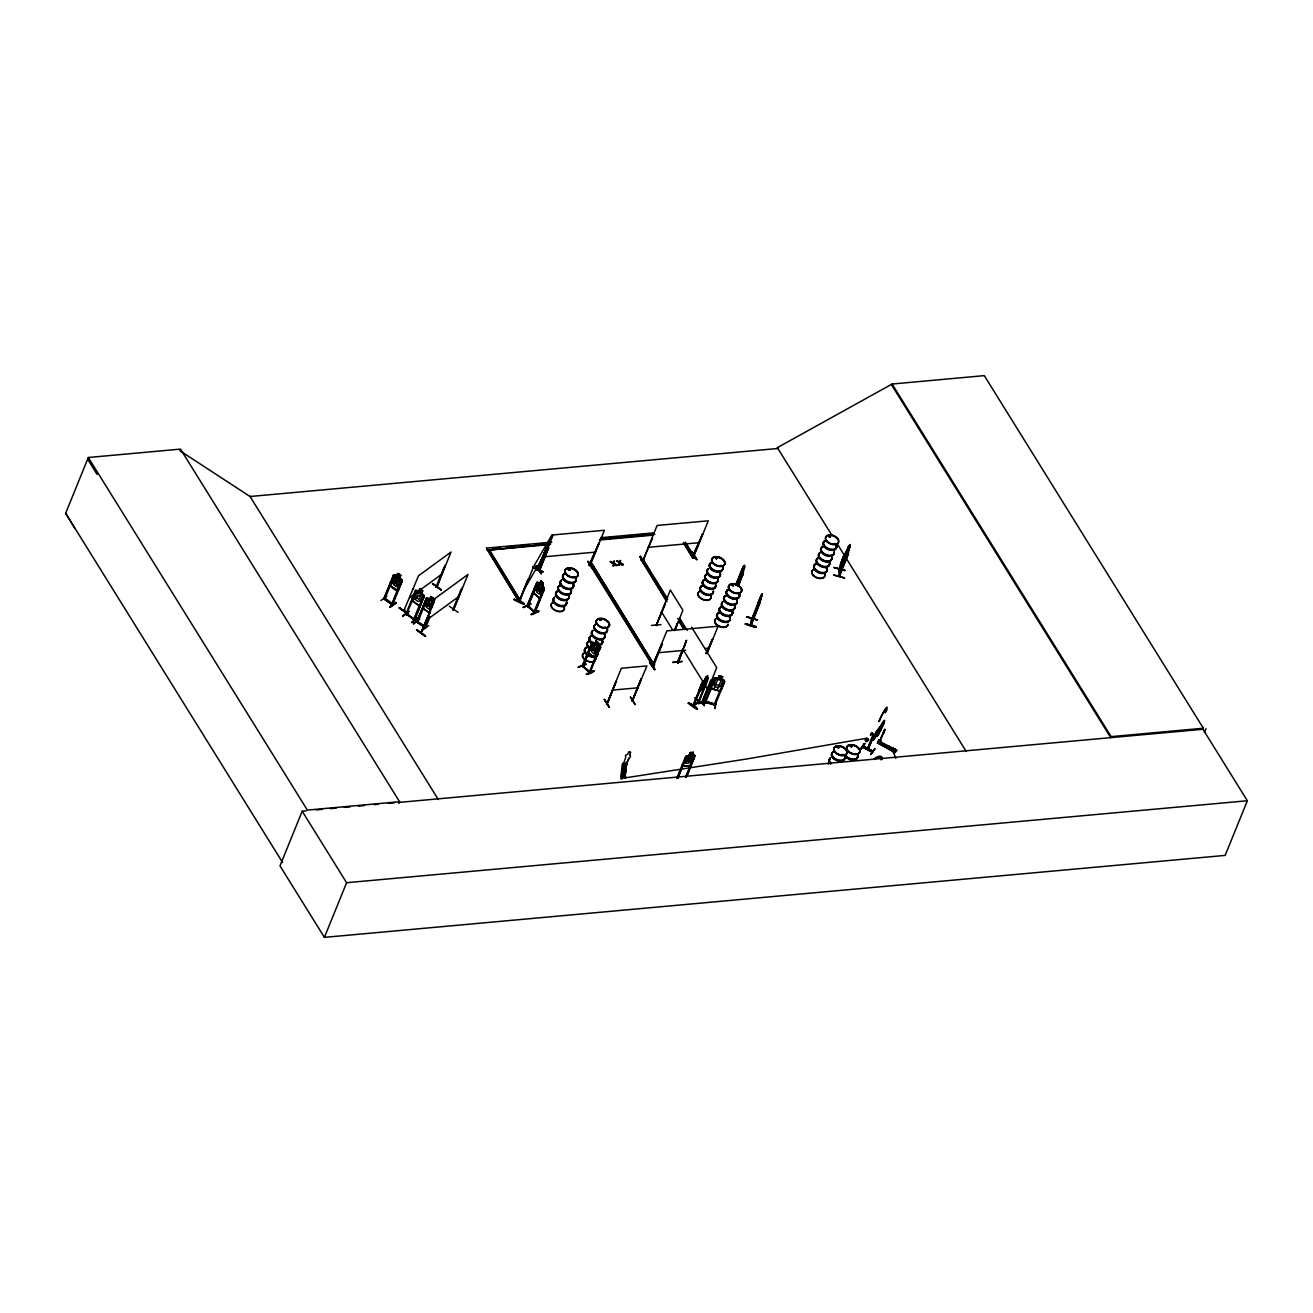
<?xml version="1.0" encoding="UTF-8"?>
<svg xmlns="http://www.w3.org/2000/svg" width="1313" height="1313" viewBox="0 0 1313 1313"><rect width="100%" height="100%" fill="white"/><g stroke="black" fill="none" stroke-linecap="round" stroke-linejoin="round"><path stroke-width="1.5" d="M682.957 649.196L678.164 663.016L677.229 662.326L678.411 662.146M682.694 763.608L682.629 766.3L690.031 765.627L695.004 755.648L692.115 755.073L693.297 752.201L692.246 754.975M702.783 702.012L702.8 701.29M702.701 701.24L702.8 702.767L702.274 701.93M888.688 746.555L889.344 747.737M531.289 614.107L538.921 611.398L531.502 614.812M538.576 611.021L531.158 614.418L538.691 610.643M586.534 674.078C600.697 665.888 591.457 674.997 586.501 674.029M593.87 671.124L586.32 674.488M844.275 558.501L844.243 560.7L848.51 548.26L846.409 555.465M846.508 556.318C845.277 553.249 851.119 541.777 847.64 551.821C851.021 546.487 842.585 566.297 847.148 553.068L841.535 565.312L844.85 555.054M846.146 558.041L846.622 550.787L846.557 552.56L848.395 548.178M847.197 553.036L847.213 551.624M847.558 552.149L847.689 549.704L847.771 552.084M840.418 569.629L840.517 564.114L844.554 553.512L840.517 564.114L840.418 569.629L844.522 560.52L844.998 553.446M842.404 563.162L842.454 560.979M843.652 558.649C846.983 556.023 839.023 572.616 843.143 560.749C839.516 566.313 848.083 546.766 843.635 559.519L844.653 558.206L844.407 561.931M844.489 555.957L839.631 569.99M845.162 555.235L850.003 544.501L848.969 549.573M845.375 555.514L845.391 554.102M845.736 554.611L845.753 553.216M844.965 557.27L846.097 552.231M423.41 608.674L430.254 613.401L423.344 608.723L423.492 605.309M390.503 582.365L390.437 585.696L397.281 590.407C400.892 583.136 399.677 596.808 390.404 585.729L390.601 582.283L390.535 585.664M421.178 603.701L419.142 605.802L412.38 601.026L412.545 597.596L412.479 600.977L419.175 605.605M839.188 575.389L838.974 576.358L848.51 552.822L848.575 545.929M843.603 558.961L839.073 569.268L838.974 576.292L848.379 552.789M839.417 569.054L839.926 568.562M839.778 575.537C839.22 558.386 840.238 581.741 839.27 574.864M844.489 578.147C829.734 573.354 830.193 574.569 844.522 577.802M844.702 570.613L834.018 567.528L844.866 570.154M848.214 554.513L839.45 576.341M849.38 547.816L849.413 546.405M849.741 546.914L849.774 545.519M884.864 729.125L883.386 733.54M884.995 729.601L883.78 733.048M589.767 564.508L652.528 665.543L654.399 665.363L591.917 563.654L590.046 563.819L589.291 565.493L598.859 543.287L589.012 565.23L590.095 565.493L604.423 530.255L553.216 534.916L538.855 570.072L539.922 569.973L538.691 569.76L548.522 547.849L539.758 570.072C537.296 570.63 541.941 567.84 539.233 569.317M589.422 564.935L590.555 564.656M642.943 560.635L657.091 525.463L708.281 520.801L693.953 556.039L692.887 555.744L702.718 533.833L693.051 556.039M693.198 554.989L694.429 555.153L693.379 554.923M533.899 589.57L533.587 593.049L539.61 598.268L541.383 596.2L539.495 598.17M533.981 589.635L533.767 592.984L539.577 598.137M596.726 656.303L594.773 658.322L588.848 653.053L589.077 649.623M704.408 698.418L704.277 705.639L704.375 698.418M704.277 705.639L704.342 698.45M706.131 701.536L704.933 701.208L715.585 704.441L714.42 703.866L714.288 705.048L714.551 704.178M714.42 703.866L705.918 701.405L705.557 702.603L714.567 680.446L713.599 680.183L714.567 680.446M723.086 682.842L724.037 683.351L723.086 682.842L714.075 704.9M758.34 603.652L760.998 596.742L759.685 601.059C763.411 593.476 753.777 616.88 759.193 602.306L758.356 603.668M705.015 701.175L704.818 702.389L714.174 678.411L715.782 677.803L714.059 678.493L711.137 685.714L711.334 688.718L719.557 691.065L721.74 688.586M719.13 675.834L722.642 676.753L719.13 675.834L713.714 689.292M719.557 691.065L711.301 688.603M721.723 688.685L724.645 681.48L723.84 680.2M527.022 606.114L527.81 606.77L536.853 584.728L536.164 584.104L527.022 606.114L534.9 612.728L544.403 589.077L542.269 585.877L543.352 583.185C536.771 578.327 546.635 583.366 542.056 585.926M543.828 587.502L544.222 589.077L534.588 612.843L533.8 612.186L543.008 590.177L543.697 590.784L543.008 590.177M534.883 612.613L534.014 611.513M583.235 666.561L582.217 666.118L589.898 672.847L599.549 649.049M589.274 671.517L583.3 666.216L589.75 672.814L598.006 650.296A7.09 4.333 22.1 0 0 600.287 646.653M589.455 671.37L590.358 671.78M622.149 776.919L620.918 776.557L622.346 763.936L626.449 765.118M623.101 762.853L622.132 776.919L623.035 764.133M625.021 777.723C629.173 770.715 612.777 791.723 626.399 765.134M625.103 764.281L625.759 762.689M623.856 777.394L625.562 764.74M624.545 777.608L626.646 763.887L624.955 777.739L625.579 764.626M626.383 763.805L624.922 777.706M626.235 765.085L626.12 766.119L622.559 765.085L622.838 764.117L625.809 765.003L629.157 758.011A2.495 1.937 6.5 0 0 629.83 755.106L629.83 755.008M707.691 702.701L698.122 703.587M698.056 702.882L698.122 703.67M707.625 701.963L707.691 702.75M874.261 738.71L873.506 739.268M877.265 731.522C871.651 736.544 895.45 707.215 876.083 732.359M416.779 621.952L426.43 598.088L416.664 621.919L425.494 627.942L430.057 616.782M416.943 621.049L418.141 621.541L417.288 620.918M417.829 621.623L417.452 622.46L418.141 621.541M416.713 621.902L425.707 627.778L425.133 626.301L424.509 627.253L429.253 616.224M426.036 626.974L425.363 627.86M610.496 561.39L613.499 562.801L613.155 563.72L610.299 561.849L613.335 563.277L613.532 565.772L614.484 561.028M619.982 560.52L619.03 565.279L620.704 560.454M613.762 561.094L613.302 563.261L610.299 561.849M383.724 598.909L393.539 575.045L394.95 574.815L401.647 579.558L402.172 581.167L392.505 604.965L385.103 598.761M393.654 577.408L392.653 576.998L393.654 577.408L384.758 599.155M392.587 604.636L392.915 603.832L384.43 597.957M424.132 596.479L414.678 620.113L405.947 614.008C407.293 614.402 402.467 609.626 414.252 620.163L424.115 596.496L423.607 594.871L416.812 590.194L415.4 590.423L405.799 614.254M422.655 597.628L423.459 598.186L422.655 597.628L413.48 619.621L414.022 618.636L415.006 619.276M882.697 725.006L882.894 723.775L877.182 736.412L878.266 733.721M699.238 689.735L702.192 682.383L692.821 705.967L698.729 701.388M702.192 682.383L707.97 677.492L698.45 702.127L708.084 677.902M704.523 679.937L707.723 675.818L705.705 677.295L700.19 690.736M630.322 697.072L635.246 704.704L630.519 697.072M745.374 624.2C755.746 624.2 763.69 630.946 745.374 624.167M757.256 620.146L746.654 616.585M751.692 618.604L751.939 619.473L760.834 597.546M751.807 618.39L752.021 619.342M750.79 624.496L751.282 624.249M758.668 602.552L758.307 604.653L760.703 597.53M757.273 619.9L746.572 616.995M759.915 603.028L750.921 625.579L751.299 624.791M751.069 624.922L760.096 601.928L761.376 594.937L761.13 597.12M760.604 600.222L760.736 598.728L750.478 625.398L751.692 618.669L751.052 625.48M761.917 596.086L762.213 593.788L761.146 597.054M744.569 567.84L744.422 565.443L744.569 567.84L740.04 578.573L740.893 573.042M518.947 601.535L528.22 579.099L519.374 600.894M520.096 600.336L518.963 601.403M537.132 570.236L546.356 547.767L537.657 570.334M519.685 601.124L533.652 566.527L552.1 534.654L537.099 570.203M538.166 569.087L537.838 568.775M846.278 556.86L846.573 554.743M707.855 679.773L699.058 701.7L693.149 705.163L698.614 701.536M879.907 740.975L878.692 740.745M699.255 689.604L698.844 691.77L703.571 688.275L705.179 685.123M698.992 691.836L699.402 689.67M738.004 586.337L743.486 572.058M404.24 609.79C404.158 611.431 405.159 608.69 404.798 610.496M420.849 633.014L430.303 610.857L420.882 633.129M437.114 586.501L435.85 587.42L444.073 567.265M453.198 608.937L453.166 610.085L462.291 587.535M879.661 740.827L878.627 740.434L877.461 743.076M880.81 726.713L880.695 728.059L882.927 723.857L880.334 730.192L873.161 739.876L880.137 729.716L880.186 730.635L880.186 729.289L878.118 733.228L880.678 726.91M876.477 731.981L876.641 732.638M844.899 557.106L846.163 552.576L845.145 556.975L846.114 556.499L844.078 561.061M846.508 552.116L845.539 557.615L846.376 556.646M843.619 561.98L844.653 558.206M882.024 734.968L879.25 742.715M879.989 730.947L882.024 725.925L878.709 732.67C882.27 729.946 888.294 712.877 881.63 724.136M570.17 569.94L568.201 569.481L570.236 569.711M568.529 569.3L568.857 569.875M570.219 569.776L569.35 570.055M573.584 577.047L574.142 576.653M599.516 619.72L601.256 620.163M601.124 619.572L599.86 619.326L600.977 619.605M604.604 627.319L605.49 627.04M715.733 558.337L716.717 558.14L715.306 557.648M716.209 558.517L716.668 559.026M720.64 565.624L720.821 565.476M721.116 566.149L720.148 565.476M733.031 585.631L731.915 584.859M733.13 584.761L731.883 585.188M737.266 592.984L737.873 592.59M830.374 536.804L829.586 535.77L828.848 536.59M829.143 536.344L829.947 536.935L830.243 535.967M827.19 561.308L828.027 561.34L826.993 561.324M834.674 544.403L834.231 543.533M837.103 747.163L838.416 747.918M837.12 747.343L838.121 746.736M838.268 747.918C841.321 747.327 835.577 746.736 838.859 747.589M843.061 754.499L842.207 754.762L843.307 754.794M842.667 754.45L843.373 755.09M850.02 746.375L850.922 745.571L851.924 746.736M855.305 753.728L856.076 754.089M758.848 601.42L757.437 606.803L758.126 605.785M844.554 556.433L845.785 553.052M623.429 764.314L625.792 757.141A2.495 1.937 6.5 0 1 627.45 754.417L629.173 751.742M758.29 602.421L756.091 611.054L757.043 609.15M715.733 677.754L723.939 680.118L724.645 681.48M871.668 733.885C871.816 731.128 869.715 737.955 871.914 732.49M873.44 734.886L874.113 734.213L873.703 735.969M872.702 735.575L873.802 734.837L867.483 748.804M539.118 569.005L539.971 568.923M694.003 555.99L693.149 556.039M653.907 665.133L652.528 666.036L666.889 630.88L718.096 626.219L707.001 653.546M75.054 528.63L65.65 513.285L88.299 457.498L180.505 449.112L399.562 801.701L398.906 803.293L398.397 802.456L1202.938 729.257L1203.348 728.239L984.307 375.633L892.101 384.036L777.345 447.651L832.081 535.54M380.934 600.501L386.761 596.348M392.571 604.653L383.987 598.712L393.605 575.16M384.512 599.467L385.103 598.433M399.48 578.245L400.76 575.488L397.872 573.683L400.563 575.554L399.677 578.18L400.613 580.1L398.594 585.138L396.263 586.271L393.572 584.383L392.997 581.216L395.049 576.177L396.854 576.292C396.263 568.66 405.159 580.001 397.872 573.469M394.442 582.233L396.493 577.195L399.185 579.082L397.133 584.121L394.442 582.233L397.133 584.104M397.872 575.307L398.249 574.388L399.612 576.505M306.208 810.843L302.187 811.221L279.997 865.874L324.409 937.367L1225.16 855.403L1247.35 800.749L1202.938 729.257M390.092 607.427L396.132 602.93L389.813 606.754M400.498 582.48L401.499 582.89L400.498 582.48L391.98 604.21M400.711 582.332L391.881 604.193M399.086 588.339L401.991 581.183L401.499 579.657L394.868 574.864L393.506 575.078M389.698 607.115L396.132 602.93M399.283 608.017C427.299 626.268 380.672 595.331 408.113 614.156M436.802 587.288L451.032 552.034L418.519 575.767L403.912 610.578M408.753 611.628L402.894 615.797M415.614 592.705L414.613 592.311L415.614 592.705L406.374 614.714L406.948 613.992L414.777 619.473M407.161 613.844L406.472 614.73M418.732 591.457L419.832 588.766L422.72 590.801L421.621 593.492M422.72 590.801L421.424 593.558L422.573 595.429L420.521 600.451L418.207 601.584L415.515 599.68L414.957 596.512L416.992 591.49L418.798 591.621L419.897 588.93M411.543 622.444L417.78 617.487M414.12 618.636L414.58 620.015M419.274 619.096L413.25 623.659L419.832 618.981M417.6 622.493L426.594 600.402L425.593 600.008L426.594 600.402M419.208 619.112L413.743 624.003M416.746 629.731C443.433 649.919 398.643 616.519 425.527 635.952M429.728 599.352L430.828 596.463L429.794 599.302L427.972 599.204L425.937 604.226L426.512 607.377L429.236 609.248L431.567 608.1L433.602 603.094L432.502 601.19M436.852 587.206L445.337 565.099M432.437 601.239L433.733 598.465L430.762 596.512L433.536 598.547M433.733 598.465L432.65 601.157M422.622 630.125L428.695 625.562M424.509 627.253L425.281 626.383M441.086 590.111L432.453 583.481L441.299 589.668M453.691 609.692L452.804 609.856L461.027 589.701M453.74 609.724L467.986 574.47L435.456 598.186L421.276 632.702M324.409 937.367L346.599 882.713L302.187 811.221M458.122 612.4L449.309 606.229M551.805 542.154L486.466 548.112L518.487 600.78L520.358 600.615L489.24 549.408L491.128 553.577M487.107 550.262L550.689 543.812M518.487 600.78L486.466 548.112M542.761 572.008L532.815 566.839L542.942 571.68M536.377 566.149L541.153 573.732L535.917 566.149M523.001 607.246L530.977 603.799L523.559 607.197M548.522 547.849L539.824 569.973M527.071 606.179L536.836 582.348L539.659 583.678L540.825 580.953M527.728 605.227L528.056 606.655L527.531 605.096M536.853 584.728L527.941 606.491M540.874 581.117L539.709 583.842L538.166 583.579L536.114 588.601L536.508 591.868L538.872 593.968L541.005 592.934L543.04 587.912L542.269 585.877M533.915 612.235L528.286 606.081M534.572 611.3L534.555 612.777M587.781 561.472L593.082 569.005L588.306 561.422M598.859 543.287L589.832 565.066M591.917 563.654L654.399 665.363M612.794 565.854L613.532 565.772M616.536 561.275L617.487 560.749L619.72 562.243L619.391 563.162L616.716 560.815M615.961 565.558L616.929 565.033L615.961 565.558L613.778 564.098L614.123 563.179L616.929 565.033M619.03 565.279L619.752 565.214M622.198 564.984L623.15 564.459L622.198 564.984L620.015 563.523L620.343 562.604L623.15 564.459M598.613 643.189L596.004 640.99L598.613 643.189L597.431 645.93L598.301 647.916L596.266 652.938L594.116 653.972L591.769 651.872L591.375 648.606L593.41 643.583L595.052 643.813L591.999 642.385L582.201 666.019M590.226 672.059L582.545 665.97L592.081 642.352M591.851 644.847L582.906 666.741L592.114 644.732L591.162 644.223L592.114 644.732M586.041 664.263L578.196 667.283L585.614 663.886M596.086 640.957L594.97 643.846L596.135 641.121M597.317 645.947L598.498 643.206M589.127 672.158L589.865 671.288M640.432 556.252C641.384 563.819 650.312 569.858 640.35 556.285M666.676 601.682L640.974 559.19L642.845 559.01L667.726 599.073M651.215 573.633L642.845 559.01M652.38 538.396L643.288 559.88M607.542 703.407L616.191 681.234L607.279 703.029M616.191 681.234L607.148 703.473L621.328 668.251L646.915 665.921L632.16 701.126L641.089 679.248M609.019 707.083L604.275 699.517M651.445 625.415L660.997 624.66M656.845 624.364L656.303 625.546L665.494 603.619M665.281 603.274L656.155 625.48L670.336 590.029L682.891 610.233L674.652 630.535M693.182 554.463C686.026 542.515 703.604 569.891 693.724 555.662L702.718 533.833M691.885 551.608L696.924 559.502M641.368 678.952L632.259 701.191L640.925 678.985M693.297 556.105L694.265 554.89M685.616 542.22L694.758 558.058L692.887 558.222L683.745 542.384M662.195 643.813L653.562 665.986L652.627 666.019L662.195 643.813L652.364 665.757L653.283 665.609M654.334 669.679C654.022 660.899 643.567 657.715 655.006 669.22M674.422 630.191L677.606 623.133L674.98 630.503M621.87 771.667L625.349 772.881M621.492 774.933L624.972 776.147M621.591 774.079L625.07 775.294M629.83 755.106L630.552 752.3M626.646 763.887L625.924 765.84L622.92 764.97L623.396 764.133M672.83 662.228L681.939 661.342M677.262 662.392L682.629 649.229M684.385 645.684L686.518 640.416L677.689 662.983M686.518 640.416L678.115 663.049L677.311 662.31M705.967 653.365L712.532 639.234L706.131 653.628M706.837 653.283L712.532 639.234M735.723 584.745L743.322 566.527L743.453 572.107M735.723 585.401L744.553 565.476M688.193 703.276C695.463 703.489 704.917 716.783 688.242 703.194M736.101 585.483L742.764 569.087M688.701 702.57L697.416 709.086L688.521 702.947M737.988 585.68L743.109 573.83M738.366 586.419L742.436 574.749L742.813 575.488M703.44 704.408L694.626 697.991L703.555 704.08M693.625 705.311L693.182 705.015M693.346 706.148L704.605 679.986M702.603 683.86L693.264 705.491M702.061 689.341L707.625 675.752M698.073 701.897L699.386 700.847L698.45 701.044M710.858 680.183L701.93 702.127L711.203 680.15M702.274 702.652L711.63 680.84M676.868 778.166L685.599 756.436L694.347 754.696M677.032 778.428L685.878 758.044L677.902 778.346M677.738 778.084L685.878 758.044M690.261 752.644L689.177 755.336L685.665 756.518M717.029 690.261L722.642 676.753M685.402 777.394L694.396 757.273L687.175 775.753M686.305 775.835L693.543 757.355M724.054 683.105L715.043 705.245L715.585 704.162M686.272 777.312L694.954 755.566M715.191 708.199L715.848 701.175L715.125 708.61M751.561 618.702L752.021 617.799M758.175 602.454L761.212 595.216L751.578 619.359M760.884 596.414L762.328 593.821M760.719 598.744L761.835 596.036M834.182 567.462L844.751 570.449M844.029 556.482L846.737 550.82M839.04 569.842L848.592 545.814M850.053 546.881L844.226 561.866M860.278 749.247L864.331 743.568L860.951 749.099M872.472 752.054L862.756 746.588L872.423 752.152M863.018 746.408L872.915 751.496M860.77 749.559L865.004 743.421L860.737 749.411M870.667 735.28L870.913 733.885M873.047 734.771L867.154 749.296M873.293 735.756L873.834 734.082M873.687 736.084L867.86 749.756L873.982 735.69L873.03 735.149M867.893 749.69L873.719 734.903M873.194 739.777L877.232 731.292L876.313 731.784M877.363 734.509L880.268 727.353M883.091 722.429L883.436 722.61M878.528 734.558L879.513 731.784L877.068 736.347M870.896 754.236L874.901 748.508L870.896 754.269M882.96 733.376L884.617 729.749M878.578 740.565L879.267 740.023L878.2 742.19L879.119 739.925L881.056 741.057L879.3 743.88L879.792 742.797L877.987 741.845M887.128 747.737L888.507 745.85L890.23 746.982M888.934 748.673L890.312 746.802M890.542 749.51L891.921 747.639C896.352 747.786 889.705 753.104 893.726 748.574M894.924 749.198L893.48 751.282L894.924 749.198L896.73 750.15L878.561 741.55M877.74 742.715L895.105 752.595L877.494 742.945L878.84 741.024L896.681 750.412L878.381 741.779L878.857 741.057L878.397 741.779M892.101 384.036L1111.143 736.626L1110.732 737.643L891.691 385.054M1204.481 732.408L1205.99 728.666M883.075 734.115L879.119 742.649M884.076 730.865L884.47 730.028M513.908 599.631C521.195 599.073 533.291 610.217 513.957 599.549M888.474 747.524L889.508 747.081M582.512 665.264L583.382 665.986M862.707 746.654L872.636 751.676M872.275 752.349L862.378 747.261M625.809 764.905L629.157 758.011M882.664 733.951L883.272 732.835M705.147 685.107L703.489 688.258L698.976 691.639M880.399 730.619L881.368 729.076M877.757 742.666L895.564 751.857L895.105 752.579M896.188 751.069L878.463 741.533M879.612 731.833L884.305 721.838M524.773 588.388L543.221 556.515M399.595 607.722L408.376 613.942M416.566 630.109L425.396 636.28M740.187 580.97L738.956 582.89L740.056 581.035M604.538 699.419L609.068 707.034M609.281 706.985L604.325 699.452M698.992 701.684L693.297 706.115M870.404 735.149L872.177 732.621M874.113 734.213L872.587 735.592L874.064 735.559M876.46 732.752L883.14 723.348M880.481 729.897L873.506 740.04L876.838 731.85M702.389 682.432L703.407 681.037M878.249 733.507L877.232 734.919L880.531 730.602M878.036 734.607L878.84 733.491M881.056 741.057L879.152 740.253M895.285 752.218L896.73 750.15M682.629 763.723L682.579 766.218L689.981 765.545L692.082 762.853M702.832 702.685L716.685 667.578L691.574 627.171M536.508 565.722L541.251 573.321M639.726 556.728L644.962 564.213L640.186 556.63M649.541 662.146L654.366 669.679M650.001 662.047L654.81 669.581M573.863 576.571L573.929 577.277M715.519 558.123L716.438 557.795M715.93 558.764L716.783 558.386M731.801 584.925L732.588 585.696M733.458 586.074L732.112 584.695M828.913 535.917L829.291 536.689M851.743 746.342L850.66 746.736L851.612 746.834M435.834 587.321L436.704 586.813M839.499 568.496L839.598 569.481M672.633 662.54L682.202 661.621M867.335 740.483C871.405 740.138 864.955 736.002 866.432 739.892M530.747 604.111L523.362 607.656M586.008 664.132L578.262 667.25M402.681 616.142L408.95 611.333M426.364 598.137L429.663 599.204M425.182 626.367L417.829 621.919L425.822 627.138M705.852 677.492L707.018 676.589L705.475 678.378M704.244 680.873L706.066 679.478M702.209 685.895L704.031 684.5M394.836 574.897L396.789 576.144L395.032 576.194M399.612 578.229L402.106 581.216L401.581 579.607M390.404 585.729L397.265 590.423M413.661 588.634L412.807 588.831M389.584 607.131L395.837 602.207M432.601 583.661L441.201 589.997M402.73 616.273L408.77 611.776M411.691 622.46L417.698 617.931M430.615 611.07L429.761 611.267M415.4 590.423L418.732 591.671M409.64 597.628L442.169 573.896M423.935 596.496L423.59 594.871M426.594 620.048L459.107 596.332M412.463 600.139L422.064 593.788M589.028 565.197L589.98 565.148M692.887 555.744L693.838 555.694M568.365 569.005L569.202 568.874M601.075 620.163L600.057 620.196M830.489 536.656L829.816 536.098M453.576 608.592L453.494 609.281M398.578 585.122L396.263 586.255L393.572 584.367L393.014 581.199M536.836 582.348L538.1 582.184L543.976 587.403M528.384 605.851L534.965 612.039M593.279 642.238L599.647 649.082L597.431 645.93M588.848 653.053L594.838 658.141M590.079 565.46L589.291 565.493M830.177 536.689L829.176 536.164M720.181 565.772L720.591 566.198M834.543 544.189L834.231 543.648M850.266 745.603L851.087 745.603M718.129 678.575L716.012 678.969L713.977 683.991L714.863 686.65L718.129 687.569L720.739 685.911L722.79 680.889L721.395 679.51M866.547 738.267L746.818 758.963L625.316 777.854M393.523 575.242L394.918 574.963M548.686 548.112L547.669 547.931M652.561 538.658L651.527 538.494M589.504 564.705L590.423 564.688M662.359 644.076L661.342 643.895M652.906 665.264L653.661 665.1M707.609 701.897L697.843 703.243L707.51 702.373M600.829 537.706L653.923 532.865M492.309 548.227L500.483 547.488M506.605 546.93L514.778 546.192M520.9 545.634L529.073 544.879M535.195 544.321L543.369 543.582M608.707 537.641L616.88 536.902M623.002 536.344L631.176 535.589M637.297 535.031L645.471 534.293M599.696 539.364L654.826 534.342M489.142 550.081L550.41 544.501M599.417 540.037L652.512 535.212M544.353 556.778L595.544 552.116M648.212 547.324L699.402 542.663M640.695 559.863L642.566 559.699M693.166 557.549L695.037 557.369M518.766 600.09L520.637 599.926M658.026 652.742L685.583 650.23M705.278 648.441L709.217 648.08M654.678 664.69L653.07 665.248M612.449 690.113L638.036 687.782M693.346 752.283L690.146 752.48L689.095 755.254L687.175 756.288L685.14 761.31L685.846 763.329L688.783 763.05L691.229 760.752L693.264 755.746L692.066 754.991M685.173 758.389L686.043 758.307M693.707 757.617L694.561 757.535M1111.143 736.626L1203.348 728.239M399.562 801.701L307.357 810.088L88.299 457.498M316.22 809.94L322.227 809.382M330.252 808.66L336.259 808.119M344.285 807.38L350.292 806.839M358.318 806.116L364.325 805.558M374.336 804.656L378.357 804.278M388.369 803.375L394.392 802.834M346.599 882.713L1247.35 800.749M629.173 751.824L630.535 752.382M830.243 537.099L829.209 536.951M528.072 605.966L527.399 605.375M384.84 598.613L384.167 598.154M405.848 613.942L406.685 614.484M704.851 702.028L715.29 704.999M589.439 672.043L598.268 650.181A7.09 4.333 22.1 0 0 600.402 646.341M743.043 566.756L738.924 577.343L739.088 582.923M842.322 561.636L842.142 567.134L843.225 565.263M844.817 558.764L844.423 560.536M706.443 678.591L703.161 686.65L701.339 688.045L701.224 686.65M704.818 702.357L715.076 704.9M717.768 679.478L721.034 680.397M715.733 684.483L718.999 685.419M587.896 561.39L592.672 568.972M746.637 616.618L757.388 619.851M532.684 567.15L542.827 571.861M863.248 746.063L873.129 751.167M863.084 746.244L872.981 751.348M392.292 604.866L383.839 598.958M881.729 724.152L877.347 734.985M569.547 568.972L569.957 569.399M623.183 771.584L624.381 771.191M623.281 771.88L624.233 771.059M179.865 450.704L250.044 496.511L777.985 448.472L777.477 447.635M622.969 564.918L620.163 563.064L622.378 564.541M616.733 565.493L613.926 563.622L616.158 565.099M427.775 597.907L434.061 602.257M398.233 574.405L399.973 575.619M396.477 577.211L399.185 579.099M421.424 593.558L423.443 594.986M643.042 559.83L643.846 559.683M653.743 664.87L652.791 664.92L590.046 563.819M874.835 748.935L870.814 754.663M536.361 566.051L541.153 573.732M837.497 544.255L966.237 751.479M686.387 544.583L694.758 558.058M683.466 543.073L692.887 558.222M679.642 618.242L687.208 630.437M653.382 577.113L666.364 598.022M679.363 618.932L681.529 622.411M683.696 625.891L685.846 629.37M640.974 559.19L666.955 600.993M677.771 618.407L684.27 628.861M678.575 620.836L683.991 629.551M661.457 611.891L672.962 630.404M682.711 649.032L707.805 689.44M493.294 557.057L520.358 600.615M249.536 495.674L438.296 799.519M65.65 513.285L282.541 862.411M87.659 459.09L97.047 474.436M399.546 578.212L400.629 580.116M396.378 575.816L397.691 589.98M744.208 566.445L743.864 568.775L743.847 567.347M892.348 750.462A65.273 25.965 40.8 0 1 895.811 758.372M844.735 758.438A6.992 4.284 22.1 0 1 835.938 760.276A6.992 4.284 22.1 0 1 832.557 752.726M831.031 763.313A6.992 4.284 22.1 0 1 830.505 757.749M829.652 763.116A6.992 4.284 22.1 0 1 830.095 758.75M828.224 763.493A6.942 4.251 22.1 0 1 829.373 762.886M830.686 764.002A7.09 4.333 22.1 0 1 830.161 758.356M830.817 763.69A7.09 4.333 22.1 0 1 830.292 758.044M844.998 756.6A7.09 4.333 22.1 0 1 837.021 760.03A7.09 4.333 22.1 0 1 832.737 752.004M845.047 756.239A6.992 4.284 22.1 0 1 837.185 759.62A6.992 4.284 22.1 0 1 832.967 751.709M844.866 756.895A7.09 4.333 22.1 0 1 836.89 760.342A7.09 4.333 22.1 0 1 832.623 752.316M828.224 763.477A6.959 4.267 22.1 0 1 829.356 762.869M857.849 755.073A6.992 4.284 22.1 0 1 853.434 759.127A6.992 4.284 22.1 0 1 845.309 754.909M857.438 756.075A6.992 4.284 22.1 0 1 853.023 760.145A6.992 4.284 22.1 0 1 844.899 755.927M857.668 755.746A7.09 4.333 22.1 0 1 853.187 759.85A7.09 4.333 22.1 0 1 844.965 755.582M857.783 755.435A7.09 4.333 22.1 0 1 853.319 759.538A7.09 4.333 22.1 0 1 845.08 755.27M874.146 758.766A9.404 4.136 -45.6 0 1 882.205 759.324M874.409 759.505A7.862 3.447 -45.6 0 1 881.138 759.964M604.44 633.588A6.992 4.284 22.1 0 1 598.006 638.495A6.992 4.284 22.1 0 1 592.918 630.306M604.374 633.933A7.09 4.333 22.1 0 1 597.858 638.906A7.09 4.333 22.1 0 1 592.688 630.601M607.148 630.995A6.992 4.284 22.1 0 1 598.334 632.833A6.992 4.284 22.1 0 1 594.953 625.283M604.587 635.837A6.992 4.284 22.1 0 1 596.726 639.218A6.992 4.284 22.1 0 1 592.508 631.323M602.634 640.547A6.942 4.251 22.1 0 1 597.399 644.519M595.675 644.191A6.942 4.251 22.1 0 1 589.849 639.776A6.942 4.251 22.1 0 1 591.769 635.459M604.817 635.492A7.09 4.333 22.1 0 1 596.841 638.922A7.09 4.333 22.1 0 1 592.573 630.913M607.394 629.157A7.09 4.333 22.1 0 1 598.564 632.226A7.09 4.333 22.1 0 1 596.315 623.954M607.443 628.796A6.992 4.284 22.1 0 1 598.744 631.816A6.992 4.284 22.1 0 1 596.512 623.675M601.715 640.202A6.942 4.251 22.1 0 1 597.038 645.422M593.624 644.453A6.942 4.251 22.1 0 1 590.259 636.953M601.879 639.907A6.992 4.284 22.1 0 1 597.169 645.159M593.722 644.174A6.992 4.284 22.1 0 1 590.341 636.624M600.057 646.997A6.992 4.284 22.1 0 1 597.891 650.723M589.783 649.131A6.992 4.284 22.1 0 1 587.19 643.337M587.961 642.484A6.992 4.284 22.1 0 1 589.127 641.876M598.121 653.218A6.992 4.284 22.1 0 1 597.005 655.138M594.412 656.04A6.992 4.284 22.1 0 1 586.451 653.07A6.992 4.284 22.1 0 1 585.926 647.506M597.596 653.021A6.992 4.284 22.1 0 1 595.446 656.763M594.001 657.058A6.992 4.284 22.1 0 1 585.5 653.497A6.992 4.284 22.1 0 1 586.665 647.9M595.675 657.731A6.975 4.267 22.1 0 1 586.993 660.767A6.975 4.267 22.1 0 1 584.761 652.627M597.842 652.692A7.09 4.333 22.1 0 1 595.642 656.467M594.182 656.779A7.09 4.333 22.1 0 1 585.565 653.152A7.09 4.333 22.1 0 1 586.747 647.49M598.072 653.595A7.09 4.333 22.1 0 1 595.774 656.155M594.297 656.467A7.09 4.333 22.1 0 1 586.238 653.447A7.09 4.333 22.1 0 1 585.713 647.801M590.013 648.507A7.09 4.333 22.1 0 1 589.324 641.154M600.566 647.178A6.992 4.284 22.1 0 1 598.301 649.705M590.194 648.13A6.992 4.284 22.1 0 1 588.388 641.466M589.882 648.819A7.09 4.333 22.1 0 1 589.209 641.466M595.56 658.059A6.992 4.284 22.1 0 1 587.699 661.457A6.992 4.284 22.1 0 1 583.481 653.546M835.708 545.059A6.992 4.284 22.1 0 1 833.164 550.262A6.992 4.284 22.1 0 1 824.334 546.963A6.992 4.284 22.1 0 1 825.335 541.186M834.182 551.69A7.09 4.333 22.1 0 1 825.352 554.759A7.09 4.333 22.1 0 1 823.103 546.487M834.346 552.51A6.992 4.284 22.1 0 1 825.532 554.349A6.992 4.284 22.1 0 1 822.151 546.799M833.821 552.33A6.992 4.284 22.1 0 1 826.829 556.006A6.992 4.284 22.1 0 1 820.97 548.686M821.741 547.816A6.992 4.284 22.1 0 1 822.89 547.209M831.868 557.04A6.942 4.251 22.1 0 1 824.055 560.405A6.942 4.251 22.1 0 1 819.854 552.543M836.627 545.65A7.09 4.333 22.1 0 1 827.797 548.719A7.09 4.333 22.1 0 1 825.549 540.464M836.676 545.289A6.992 4.284 22.1 0 1 827.978 548.325A6.992 4.284 22.1 0 1 825.746 540.168M836.496 545.962A7.09 4.333 22.1 0 1 827.682 549.031A7.09 4.333 22.1 0 1 825.417 540.775M831.769 557.369A6.992 4.284 22.1 0 1 823.908 560.749A6.992 4.284 22.1 0 1 819.689 552.855M826.287 568.283A6.992 4.284 22.1 0 1 823.743 573.486A6.992 4.284 22.1 0 1 814.913 570.187A6.992 4.284 22.1 0 1 815.898 564.409M826.501 567.922A7.09 4.333 22.1 0 1 823.924 573.207A7.09 4.333 22.1 0 1 814.979 569.858A7.09 4.333 22.1 0 1 815.98 563.999M829.077 561.587A7.09 4.333 22.1 0 1 826.501 566.855A7.09 4.333 22.1 0 1 817.556 563.507A7.09 4.333 22.1 0 1 818.557 557.648M826.698 567.265A6.992 4.284 22.1 0 1 824.154 572.484A6.992 4.284 22.1 0 1 815.324 569.169A6.992 4.284 22.1 0 1 816.325 563.392M826.632 567.61A7.09 4.333 22.1 0 1 824.055 572.895A7.09 4.333 22.1 0 1 815.094 569.547A7.09 4.333 22.1 0 1 816.112 563.687M829.143 561.242A6.992 4.284 22.1 0 1 826.599 566.445A6.992 4.284 22.1 0 1 817.769 563.146A6.992 4.284 22.1 0 1 818.77 557.369M829.291 563.49A6.992 4.284 22.1 0 1 820.592 566.527A6.992 4.284 22.1 0 1 818.36 558.37M824.876 574.241A6.942 4.251 22.1 0 1 817.08 577.589A6.942 4.251 22.1 0 1 812.878 569.744M831.605 559.125A6.942 4.251 22.1 0 1 822.857 560.946A6.942 4.251 22.1 0 1 819.493 553.446M824.794 574.569A6.992 4.284 22.1 0 1 816.095 577.589A6.992 4.284 22.1 0 1 813.863 569.432M831.786 558.829A6.992 4.284 22.1 0 1 822.956 560.667A6.992 4.284 22.1 0 1 819.575 553.101M738.94 593.574A7.09 4.333 22.1 0 1 736.363 598.859A7.09 4.333 22.1 0 1 727.418 595.511A7.09 4.333 22.1 0 1 728.42 589.652M738.71 593.936A6.992 4.284 22.1 0 1 736.183 599.138A6.992 4.284 22.1 0 1 727.336 595.839A6.992 4.284 22.1 0 1 728.338 590.062M737.233 600.205A6.992 4.284 22.1 0 1 729.371 603.586A6.992 4.284 22.1 0 1 725.153 595.675M736.938 602.404A6.992 4.284 22.1 0 1 727.32 603.816A6.992 4.284 22.1 0 1 725.892 596.086M734.87 605.917A6.942 4.251 22.1 0 1 727.057 609.281A6.942 4.251 22.1 0 1 722.872 601.42M737.167 602.076A7.09 4.333 22.1 0 1 727.418 603.52A7.09 4.333 22.1 0 1 725.974 595.675M737.184 600.566A7.09 4.333 22.1 0 1 729.207 603.996A7.09 4.333 22.1 0 1 724.94 595.971M739.629 594.526A7.09 4.333 22.1 0 1 730.816 597.596A7.09 4.333 22.1 0 1 728.551 589.34M739.679 594.165A6.992 4.284 22.1 0 1 731.833 597.546A6.992 4.284 22.1 0 1 727.599 589.652M734.771 606.261A6.992 4.284 22.1 0 1 726.91 609.642A6.992 4.284 22.1 0 1 722.675 601.781A6.992 4.284 22.1 0 0 726.91 609.642A6.992 4.284 22.1 0 0 734.755 606.294M729.289 617.159A6.992 4.284 22.1 0 1 726.746 622.362A6.992 4.284 22.1 0 1 717.916 619.063A6.992 4.284 22.1 0 1 718.917 613.286M731.965 610.775A7.09 4.333 22.1 0 1 729.388 616.043A7.09 4.333 22.1 0 1 720.427 612.695A7.09 4.333 22.1 0 1 721.444 606.836M731.735 611.136A6.992 4.284 22.1 0 1 725.301 616.043A6.992 4.284 22.1 0 1 720.213 607.853M730.209 617.75A7.09 4.333 22.1 0 1 721.379 620.819A7.09 4.333 22.1 0 1 719.114 612.564M730.258 617.389A6.992 4.284 22.1 0 1 721.559 620.425A6.992 4.284 22.1 0 1 719.327 612.268M727.993 624.299A6.942 4.251 22.1 0 1 719.245 626.12A6.942 4.251 22.1 0 1 715.88 618.62M730.077 618.062A7.09 4.333 22.1 0 1 721.247 621.131A7.09 4.333 22.1 0 1 718.999 612.876M732.654 611.727A7.09 4.333 22.1 0 1 723.824 614.796A7.09 4.333 22.1 0 1 721.576 606.524M732.703 611.366A6.992 4.284 22.1 0 1 725.712 615.026A6.992 4.284 22.1 0 1 719.852 607.706M720.624 606.836A6.992 4.284 22.1 0 1 721.773 606.245M734.279 609.051A6.942 4.251 22.1 0 1 725.055 609.413A6.942 4.251 22.1 0 1 722.495 602.322A6.959 4.267 22.1 0 0 726.696 610.168A6.959 4.267 22.1 0 0 734.525 606.803M727.894 624.643A6.992 4.284 22.1 0 1 719.097 626.482A6.992 4.284 22.1 0 1 715.716 618.932M727.993 624.446A6.992 4.284 22.1 0 1 719.179 626.285A6.992 4.284 22.1 0 1 715.782 618.718M717.407 577.966A6.992 4.284 22.1 0 1 714.879 583.185A6.992 4.284 22.1 0 1 706.033 579.87A6.992 4.284 22.1 0 1 707.018 574.158M707.034 574.093A6.992 4.284 22.1 0 0 706.033 579.87A6.992 4.284 22.1 0 0 714.846 583.235A6.992 4.284 22.1 0 0 717.39 578.032M717.505 577.769A6.992 4.284 22.1 0 1 714.961 582.988A6.992 4.284 22.1 0 1 706.115 579.673A6.992 4.284 22.1 0 1 707.116 573.879A6.942 4.251 22.1 0 0 709.414 581.872A6.942 4.251 22.1 0 0 718.063 578.869M722.577 569.317A6.992 4.284 22.1 0 1 714.617 571.516A6.992 4.284 22.1 0 1 709.611 564.475M710.382 563.605A6.992 4.284 22.1 0 1 711.531 563.014M720.427 573.157A6.992 4.284 22.1 0 1 712.565 576.538A6.992 4.284 22.1 0 1 708.347 568.627M720.131 575.357A6.992 4.284 22.1 0 1 711.318 577.195A6.992 4.284 22.1 0 1 707.937 569.645M720.246 573.814A7.09 4.333 22.1 0 1 712.286 577.244A7.09 4.333 22.1 0 1 708.002 569.235M720.377 573.502A7.09 4.333 22.1 0 1 712.417 576.949A7.09 4.333 22.1 0 1 708.134 568.923M722.823 567.479A7.09 4.333 22.1 0 1 714.863 570.909A7.09 4.333 22.1 0 1 710.579 562.9M722.889 567.118A6.992 4.284 22.1 0 1 715.027 570.499A6.992 4.284 22.1 0 1 710.793 562.604M722.807 569.005A7.09 4.333 22.1 0 1 713.878 570.86A7.09 4.333 22.1 0 1 710.448 563.211M713.517 591.917A7.09 4.333 22.1 0 1 703.752 593.345A7.09 4.333 22.1 0 1 702.324 585.516M715.487 585.319A6.992 4.284 22.1 0 1 706.788 588.355A6.992 4.284 22.1 0 1 704.556 580.198M713.566 591.539A6.992 4.284 22.1 0 1 704.753 593.378A6.992 4.284 22.1 0 1 701.372 585.828M713.041 591.359A6.992 4.284 22.1 0 1 704.342 594.379A6.992 4.284 22.1 0 1 702.11 586.238M711.088 596.053A6.942 4.251 22.1 0 1 703.276 599.417A6.942 4.251 22.1 0 1 699.074 591.572M713.271 591.014A7.09 4.333 22.1 0 1 704.457 594.083A7.09 4.333 22.1 0 1 702.192 585.828M715.848 584.679A7.09 4.333 22.1 0 1 707.018 587.748A7.09 4.333 22.1 0 1 704.769 579.476M716.012 585.5A6.992 4.284 22.1 0 1 706.394 586.927A6.992 4.284 22.1 0 1 704.966 579.181M717.702 579.755A6.942 4.251 22.1 0 1 709.89 583.12A6.942 4.251 22.1 0 1 705.705 575.275M715.716 584.974A7.09 4.333 22.1 0 1 706.903 588.06A7.09 4.333 22.1 0 1 704.638 579.788M710.99 596.414A6.992 4.284 22.1 0 1 703.128 599.795A6.992 4.284 22.1 0 1 698.91 591.884M572.928 583.825A7.09 4.333 22.1 0 1 566.412 588.798A7.09 4.333 22.1 0 1 561.242 580.494M573.125 583.169A6.992 4.284 22.1 0 1 570.581 588.372A6.992 4.284 22.1 0 1 561.734 585.073A6.992 4.284 22.1 0 1 562.735 579.296M573.059 583.514A7.09 4.333 22.1 0 1 566.527 588.487A7.09 4.333 22.1 0 1 561.373 580.182M575.504 577.474A7.09 4.333 22.1 0 1 568.972 582.463A7.09 4.333 22.1 0 1 563.819 574.158M575.554 577.146A6.975 4.267 22.1 0 1 569.136 582.036A6.975 4.267 22.1 0 1 564.048 573.863M575.718 579.394A6.992 4.284 22.1 0 1 567.856 582.775A6.992 4.284 22.1 0 1 563.638 574.864M573.256 585.417A6.975 4.267 22.1 0 1 565.411 588.798A6.975 4.267 22.1 0 1 561.193 580.904M571.336 590.128A6.975 4.267 22.1 0 1 562.653 593.148A6.975 4.267 22.1 0 1 560.421 585.024M571.188 590.489A6.975 4.267 22.1 0 1 562.506 593.509A6.975 4.267 22.1 0 1 560.29 585.368M575.947 579.049A7.09 4.333 22.1 0 1 567.971 582.48A7.09 4.333 22.1 0 1 563.704 574.47M571.303 590.276A6.992 4.284 22.1 0 1 562.588 593.312A6.992 4.284 22.1 0 1 560.356 585.138M563.654 606.442A6.975 4.267 22.1 0 1 561.127 611.628A6.975 4.267 22.1 0 1 552.297 608.346A6.975 4.267 22.1 0 1 553.298 602.569M563.802 606.081A6.975 4.267 22.1 0 1 561.258 611.284A6.975 4.267 22.1 0 1 552.445 607.985A6.975 4.267 22.1 0 1 553.446 602.207M570.416 589.783A6.975 4.267 22.1 0 1 567.889 594.986A6.975 4.267 22.1 0 1 559.059 591.687A6.975 4.267 22.1 0 1 560.06 585.91M568.726 596.578A6.992 4.284 22.1 0 1 560.027 599.614A6.992 4.284 22.1 0 1 557.795 591.457M566.691 601.6A6.992 4.284 22.1 0 1 558.829 604.981A6.992 4.284 22.1 0 1 554.611 597.087M566.379 603.799A6.975 4.267 22.1 0 1 557.582 605.638A6.975 4.267 22.1 0 1 554.217 598.104M566.51 602.273A7.09 4.333 22.1 0 1 558.55 605.703A7.09 4.333 22.1 0 1 554.267 597.694M566.642 601.961A7.09 4.333 22.1 0 1 558.665 605.391A7.09 4.333 22.1 0 1 554.398 597.382M569.202 597.136A7.09 4.333 22.1 0 1 560.274 599.007A7.09 4.333 22.1 0 1 556.843 591.342M569.12 595.577A6.975 4.267 22.1 0 1 561.291 598.941A6.975 4.267 22.1 0 1 557.073 591.063M568.972 596.25A7.09 4.333 22.1 0 1 560.142 599.319A7.09 4.333 22.1 0 1 557.877 591.047M740.548 578.163L743.109 571.565L742.108 572.763C746.457 559.962 737.972 579.87 741.615 574.011L740.548 578.163M692.919 755.878L689.702 759.127C692.673 762.164 688.225 763.92 688.8 759.784L685.025 762.64L688.406 759.275C685.517 756.386 689.817 754.647 689.341 758.586L692.919 755.878M433.126 602.88L430.057 604.702L430.664 609.216L429.203 604.866C426.298 608.329 423.705 604.538 428.842 603.882L428.268 599.516L429.728 603.701L433.126 602.88M400.153 579.903L397.1 581.708L397.691 586.238L396.247 581.872L392.685 582.742L395.902 580.888L395.311 576.522L396.772 580.707L400.153 579.903M542.597 587.666L539.774 589.324L540.201 593.919L539.003 589.439C536.246 592.705 533.931 588.815 538.724 588.421L538.379 583.908L539.528 588.29L542.597 587.666M597.858 647.67L595.035 649.344L595.38 654.005L594.247 649.459L591.014 650.132L593.985 648.425L593.64 643.912A6.992 4.284 22.1 0 1 591.589 635.804A6.992 4.284 22.1 0 0 593.804 643.977L594.789 648.294L597.858 647.67M865.267 739.958C866.432 744.848 869.518 737.857 865.267 739.958M745.439 623.856L756.058 627.22L745.456 623.806M418.437 592.508L416.402 597.53L419.093 599.434L421.128 594.412L418.437 592.508M420.193 589.718L421.555 591.835L420.193 589.718M429.433 600.205L427.381 605.227L430.106 607.098L432.141 602.076L429.433 600.205M431.189 597.399L432.568 599.499L431.189 597.399M539.43 584.695L537.378 589.718L539.741 591.818L541.777 586.796L539.43 584.695M541.12 581.938L542.269 584.17L541.12 581.938M594.674 644.699L592.639 649.722L595.002 651.822L597.038 646.8L594.674 644.699M596.381 641.942L597.53 644.191L596.381 641.942M622.017 770.386L625.579 771.42L622.017 770.386M621.738 772.799L625.3 773.833L621.738 772.799M742.945 569.202L740.909 576.423L742.945 569.202M719.622 676.49L719.261 677.393L721.362 677.984L721.723 677.098L719.622 676.49M688.751 756.157L686.715 761.163L689.653 760.9L691.688 755.878L688.751 756.157M690.556 752.956L690.195 753.859L692.443 752.792L690.556 752.956M514.122 599.22L524.232 603.98L514.105 599.286M880.432 718.868L878.955 721.608L879.349 720.377A9.404 1.067 -62.8 0 1 885.553 708.708A9.404 1.067 -62.8 0 1 886.16 710.809L886.718 710.021L885.208 712.844L885.536 711.679A7.862 0.903 -62.8 0 0 885.028 709.923A7.862 0.903 -62.8 0 0 879.858 719.655L880.432 718.868M598.268 650.181L598.958 650.805L598.268 650.181M835.528 752.218A6.992 4.284 22.1 0 0 846.869 753.432A6.992 4.284 22.1 0 0 839.27 745.768A6.992 4.284 22.1 0 0 835.528 752.218M835.347 752.726A6.942 4.251 22.1 0 0 846.622 753.925A6.942 4.251 22.1 0 0 839.073 746.309A6.942 4.251 22.1 0 0 835.347 752.726M835.445 752.431A6.992 4.284 22.1 0 0 846.803 753.629A6.992 4.284 22.1 0 0 839.188 745.948A6.992 4.284 22.1 0 0 835.445 752.431M829.209 763.181A6.992 4.284 22.1 0 0 828.06 763.789A6.975 4.267 22.1 0 1 829.209 763.198M848.313 751.085A6.992 4.284 22.1 0 0 859.654 752.3A6.992 4.284 22.1 0 0 852.055 744.635A6.992 4.284 22.1 0 0 848.313 751.085M848.132 751.578A6.959 4.267 22.1 0 0 859.424 752.776A6.959 4.267 22.1 0 0 851.858 745.144A6.959 4.267 22.1 0 0 848.132 751.578M848.247 751.266A6.992 4.284 22.1 0 0 859.588 752.464A6.992 4.284 22.1 0 0 851.989 744.799A6.992 4.284 22.1 0 0 848.247 751.266M597.267 644.929A6.992 4.284 22.1 0 0 601.961 639.677A6.992 4.284 22.1 0 1 597.251 644.962M597.924 624.775A6.992 4.284 22.1 0 0 609.265 625.989A6.992 4.284 22.1 0 0 601.666 618.325A6.992 4.284 22.1 0 0 597.924 624.775M597.743 625.283A6.942 4.251 22.1 0 0 609.019 626.498A6.942 4.251 22.1 0 0 601.469 618.866A6.942 4.251 22.1 0 0 597.743 625.283M597.825 625.004A6.992 4.284 22.1 0 0 609.183 626.219A6.992 4.284 22.1 0 0 601.584 618.538A6.992 4.284 22.1 0 0 597.825 625.004M827.174 541.284A6.992 4.284 22.1 0 0 838.498 542.482A6.992 4.284 22.1 0 0 830.899 534.818A6.992 4.284 22.1 0 0 827.174 541.284M826.993 541.793A6.942 4.251 22.1 0 0 838.252 542.991A6.942 4.251 22.1 0 0 830.702 535.376A6.942 4.251 22.1 0 0 826.993 541.793M730.176 590.161A6.992 4.284 22.1 0 0 741.5 591.359A6.992 4.284 22.1 0 0 733.918 583.694A6.992 4.284 22.1 0 0 730.176 590.161M729.995 590.669A6.942 4.251 22.1 0 0 741.254 591.868A6.942 4.251 22.1 0 0 733.704 584.252A6.942 4.251 22.1 0 0 729.995 590.669M730.077 590.358A6.992 4.284 22.1 0 0 741.435 591.572A6.992 4.284 22.1 0 0 733.819 583.891A6.992 4.284 22.1 0 0 730.077 590.358M713.369 563.113A6.992 4.284 22.1 0 0 724.71 564.311A6.992 4.284 22.1 0 0 717.111 556.646A6.992 4.284 22.1 0 0 713.369 563.113M713.189 563.622A6.942 4.251 22.1 0 0 724.448 564.82A6.942 4.251 22.1 0 0 716.898 557.204A6.942 4.251 22.1 0 0 713.189 563.622M713.271 563.31A6.992 4.284 22.1 0 0 724.628 564.524A6.992 4.284 22.1 0 0 717.029 556.843A6.992 4.284 22.1 0 0 713.271 563.31M566.625 574.355A6.975 4.267 22.1 0 0 577.933 575.57A6.975 4.267 22.1 0 0 570.351 567.922A6.992 4.284 22.1 0 0 566.592 574.388A6.992 4.284 22.1 0 0 577.933 575.603A6.992 4.284 22.1 0 0 570.334 567.938A6.975 4.267 22.1 0 0 566.625 574.355M566.412 574.881A6.975 4.267 22.1 0 0 577.72 576.095A6.975 4.267 22.1 0 0 570.137 568.447A6.975 4.267 22.1 0 0 566.412 574.881"/></g></svg>
